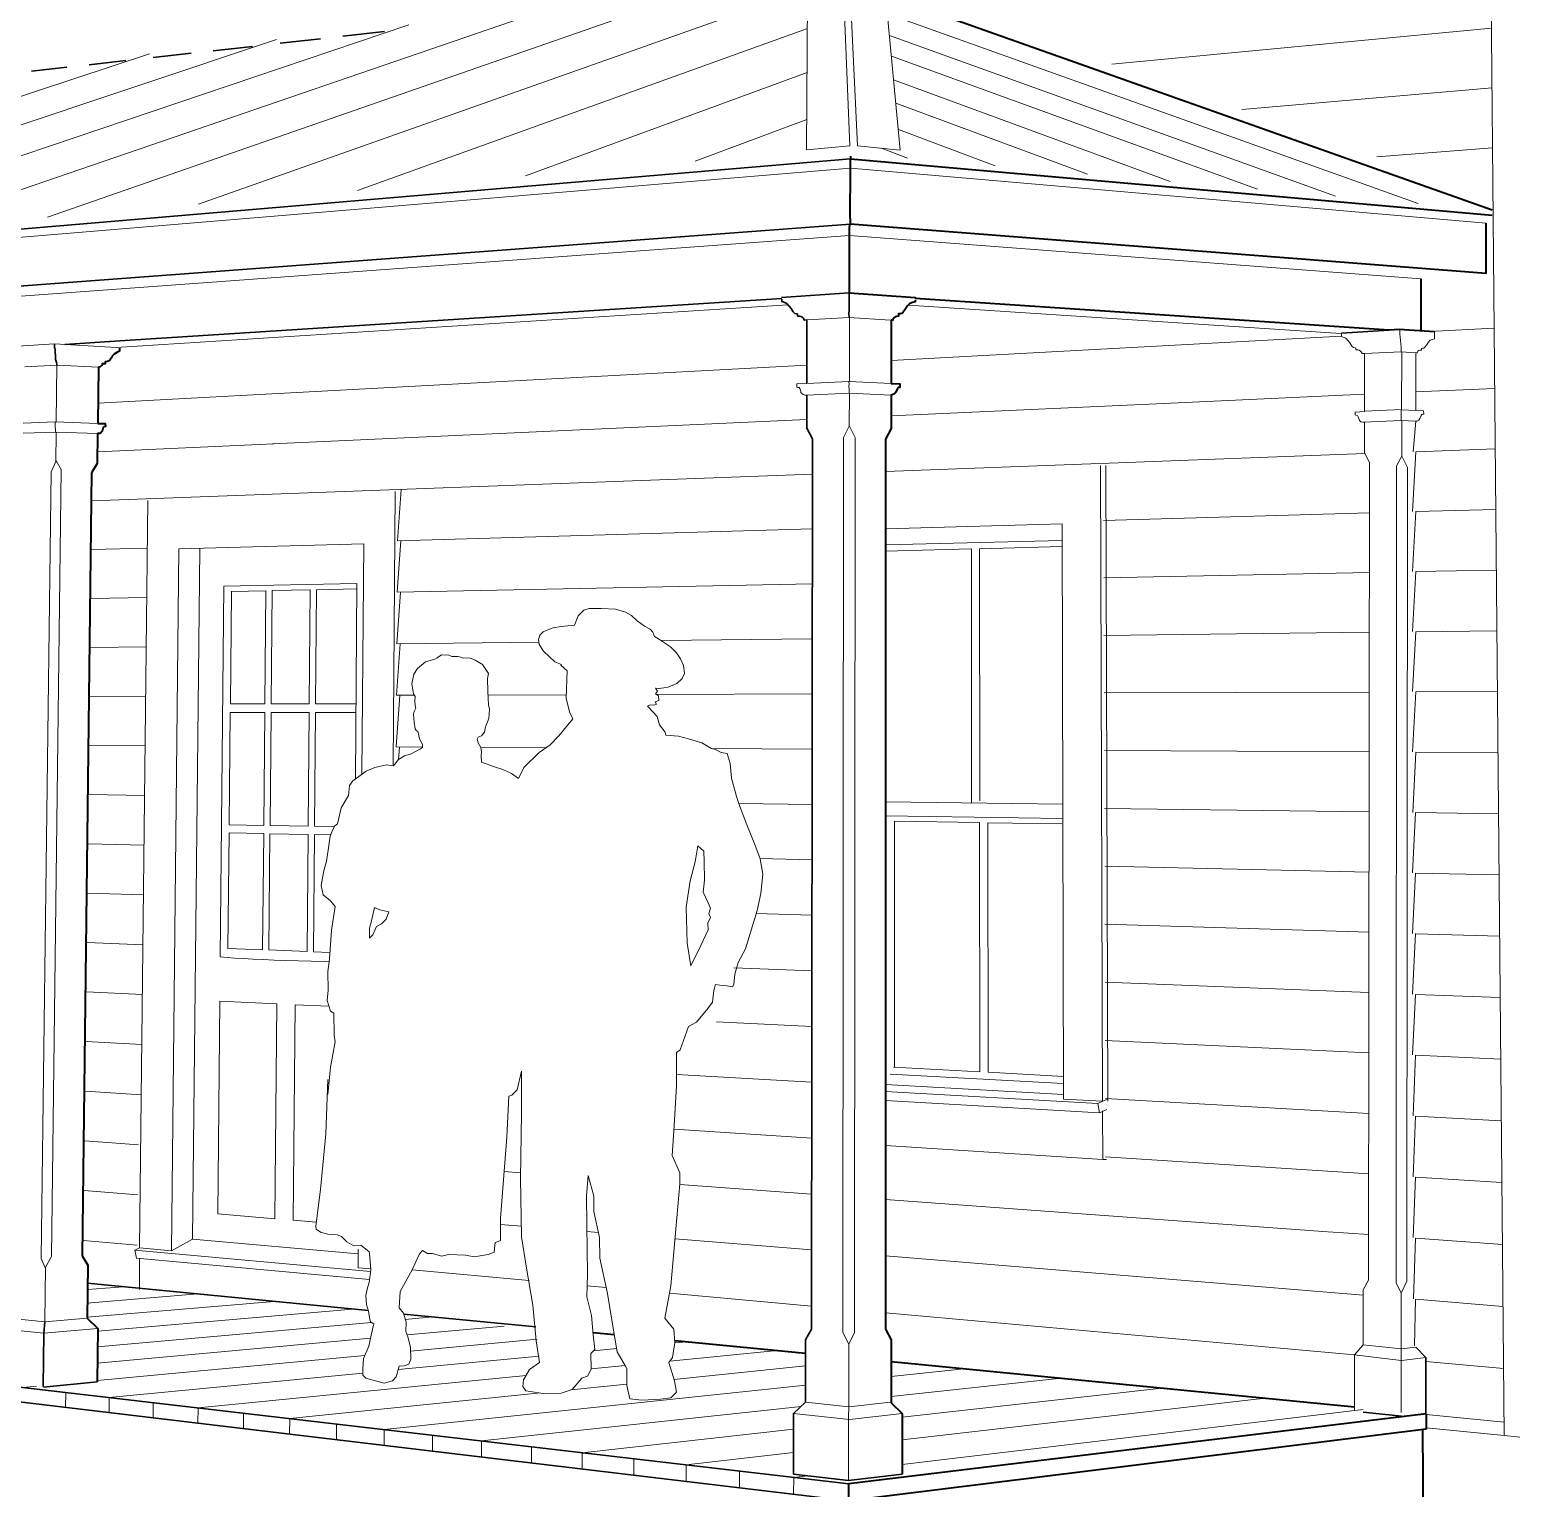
# Model space of a CAD drawing. Header units: inches. Extents: x -54 to 15382, y 469 to 41738.
# Drawn here: x 1415.7 to 1900.8, y 11092.2 to 11569.8 of the extents above; entities that cross this region are included whole.
import ezdxf

# ---------------------------------------------------------------- set-up
doc = ezdxf.new("R2010")
doc.units = ezdxf.units.IN
doc.header["$MEASUREMENT"] = 0
for name, color, linetype, lineweight in [('1', 7, 'Continuous', 9), ('2', 7, 'Continuous', 18), ('3', 7, 'Continuous', 30), ('4', 7, 'Continuous', 40)]:
    doc.layers.add(name, color=color, linetype=linetype, lineweight=lineweight)

# ---------------------------------------------------------------- blocks, each defined once
blk = doc.blocks.new('Frank and Olga')
at = {"layer": '2'}
for points in [[(2281.6, 11490.28), (2282.47, 11498.39), (2283.78, 11505.9), (2283.55, 11507.91), (2283.47, 11514.34), (2282.39, 11514.96), (2281.46, 11518.13), (2281.77, 11521.15), (2281.67, 11526.72), (2282.12, 11530.35), (2282.72, 11538.97), (2283.78, 11545.93), (2282.42, 11547.59), (2280.3, 11549.41), (2279.7, 11552.13), (2280.46, 11556.52), (2281.21, 11559.39), (2281.82, 11563.32), (2282.36, 11566.74), (2283.13, 11568.75), (2283.75, 11569.84), (2284.53, 11570.46), (2285.61, 11575.18), (2287.78, 11578.82), (2288.09, 11581.76), (2289.05, 11583.14), (2292.97, 11586.01), (2295.59, 11587.1), (2299.06, 11587.89), (2301.04, 11587.65), (2302.58, 11589.53), (2304.36, 11590.52), (2306.15, 11591.02), (2309.07, 11592.6), (2309.66, 11593.02), (2309.66, 11593.88), (2308.8, 11595.56), (2308.26, 11597.84), (2307.87, 11597.98), (2307.46, 11598.55), (2307.21, 11600.55), (2307.02, 11602.86), (2307.24, 11603.65), (2307.72, 11604.64), (2307.48, 11605.37), (2307.45, 11606.86), (2307.48, 11608.16), (2306.97, 11608.89), (2306.56, 11611.91), (2307.13, 11614.76), (2308.18, 11616.39), (2310.53, 11618.37), (2311.52, 11618.68), (2313.32, 11619.18), (2314, 11619.58), (2315.29, 11620.47), (2317.47, 11620.42), (2318.31, 11619.97), (2320.09, 11619.97), (2320.99, 11619.77), (2321.73, 11619.48), (2323.61, 11619.63), (2325.3, 11618.93), (2327.43, 11617.64), (2329.21, 11614.97), (2328.96, 11613.43), (2329.01, 11609.57), (2329.26, 11605.65), (2329.51, 11604.41), (2329.31, 11601.59), (2328.37, 11599.16), (2328.05, 11597.62), (2327.12, 11596.51), (2326.19, 11596.07), (2325.88, 11595.52), (2326.19, 11594.46), (2326.99, 11593.04), (2327.18, 11591.74), (2327.06, 11590.56), (2327.18, 11588.7), (2331.02, 11587.28), (2333.42, 11586.5), (2336, 11585.36), (2338.08, 11583.83), (2339.68, 11587.11), (2344.18, 11591.51), (2347.44, 11593.82), (2350.08, 11596.53), (2354.18, 11601.56), (2353.17, 11603.57), (2352.17, 11607.6), (2352.55, 11615.73), (2350.62, 11617.43), (2350.8, 11617.57), (2348.88, 11618.44), (2345.47, 11621.54), (2344.24, 11623.58), (2343.99, 11625.01), (2344.37, 11626.34), (2345.41, 11627.28), (2348.29, 11628.42), (2350.71, 11628.91), (2354.63, 11629.26), (2355.75, 11631.99), (2357.48, 11633.73), (2359.02, 11634.22), (2362.53, 11634.23), (2366.79, 11634), (2369.81, 11633.07), (2371.59, 11632.07), (2373.22, 11630.49), (2375.4, 11629), (2377.03, 11628.06), (2377.88, 11627.22), (2378.17, 11626.43), (2378.32, 11625.93), (2379.51, 11625.23), (2383.08, 11622.8), (2384.91, 11621.07), (2386.1, 11619.29), (2386.99, 11617.3), (2387.19, 11614.97), (2386.5, 11613.44), (2385.01, 11612), (2382.38, 11610.91), (2380.4, 11610.56), (2379.58, 11610.55), (2378.66, 11610.61), (2379.27, 11609.75), (2378.63, 11608.96), (2379.58, 11608.33), (2379.65, 11606.96), (2378.51, 11606.52), (2378.92, 11605.85), (2378.12, 11605.6), (2377.06, 11605.65), (2376.33, 11605.27), (2377.98, 11603.52), (2379.16, 11602.18), (2379.85, 11599.75), (2381.53, 11597.54), (2381.71, 11596.67), (2385.49, 11596.36), (2388.4, 11595.62), (2392.37, 11594.38), (2395.22, 11592.71), (2396.45, 11592.46), (2398.13, 11591.59), (2399.86, 11591.3), (2400.79, 11588.33), (2401.16, 11583.93), (2402.59, 11578.48), (2403.55, 11575.87), (2405.68, 11570.16), (2408.1, 11564.35), (2409.6, 11560.07), (2410.45, 11555.5), (2409.83, 11549.77), (2408.75, 11544.81), (2405.33, 11533.45), (2403.15, 11529.41), (2402.12, 11525.88), (2401.85, 11522.83), (2401.45, 11522.19), (2399.9, 11522.51), (2397.7, 11522.65), (2396.4, 11522.85), (2395.96, 11521.06), (2395.56, 11517.67), (2394.14, 11515.81), (2390.79, 11511.72), (2388.44, 11510.48), (2385.91, 11503.53), (2384.86, 11502.73), (2384.86, 11492.88), (2384.1, 11479.41), (2383.56, 11472.28), (2385.81, 11467.1), (2385.88, 11463.84), (2383.2, 11433.63), (2381.39, 11424.11), (2384.11, 11420.78), (2384.41, 11416.85), (2383.66, 11412.46), (2382.6, 11410.95), (2384.26, 11405.51), (2384.87, 11402.18), (2383.2, 11400.52), (2380.18, 11400.06), (2374.58, 11399.76), (2371.1, 11400.21), (2370.2, 11404.14), (2370.2, 11409.14), (2369.74, 11409.89), (2367.32, 11414.13), (2365.81, 11422.9), (2364.45, 11431.36), (2362.18, 11441.8), (2362.08, 11447.95), (2360.43, 11455.69), (2360.43, 11460.15), (2358.69, 11466.34), (2358.21, 11460.34), (2358.3, 11451.73), (2358.5, 11437.11), (2358.3, 11430.43), (2359.66, 11424.82), (2360.24, 11419.11), (2360.68, 11414.81), (2359.52, 11413.65), (2359.6, 11409), (2358.51, 11406.91), (2356.89, 11406.29), (2353.95, 11402.96), (2350.69, 11401.88), (2345.43, 11401.8), (2340.24, 11402.58), (2339.39, 11403.89), (2339.55, 11405.83), (2341.33, 11408.85), (2344.27, 11410.94), (2343.34, 11417.36), (2342.33, 11427.96), (2340.59, 11438.31), (2338.95, 11448.18), (2338.69, 11465.43), (2339, 11484.66), (2339, 11497.25), (2337.7, 11491.67), (2336.11, 11490.08), (2335.22, 11489.84), (2334.63, 11477.63), (2332.81, 11453.68), (2332.74, 11447.04), (2332.05, 11446.73), (2331.19, 11446.48), (2330.88, 11443.57), (2329.14, 11442.89), (2324.93, 11442.27), (2322.39, 11442.7), (2317.37, 11442.95), (2315.32, 11442.4), (2312.61, 11443.2), (2311.18, 11443.26), (2309.69, 11444.07), (2308.76, 11443.08), (2306.58, 11438.36), (2303.1, 11432.01), (2302.79, 11427.14), (2304.03, 11425.59), (2304.8, 11422.88), (2304.72, 11420.17), (2305.34, 11418.54), (2306.12, 11415.45), (2306.19, 11411.96), (2305.65, 11410.43), (2304.25, 11410.01), (2302.77, 11409.88), (2301.91, 11406.66), (2300.76, 11405.52), (2298.37, 11404.88), (2295.06, 11405.77), (2292.94, 11406.33), (2292.03, 11407.25), (2292.03, 11409.11), (2292.24, 11412.11), (2293.79, 11415.79), (2294.46, 11419.08), (2295.24, 11422.37), (2294.27, 11422.95), (2293.98, 11424.3), (2293.69, 11426.14), (2293.11, 11428.08), (2292.92, 11430.79), (2293.4, 11433.01), (2293.88, 11434.66), (2294.37, 11438.43), (2293.98, 11443.27), (2293.88, 11443.76), (2292.34, 11445.01), (2291.37, 11445.69), (2289.34, 11445.5), (2287.3, 11446.66), (2285.66, 11448.3), (2284.4, 11448.79), (2281.69, 11448.98), (2279.46, 11449.56), (2278.21, 11450.43), (2278.1, 11451.28), (2279.43, 11462.18), (2281.01, 11478.63), (2281.61, 11494.72)], [(2391.18, 11563.94), (2392.97, 11562.33), (2393.03, 11559.29), (2393.16, 11553.72), (2392.79, 11550.25), (2394.15, 11547.27), (2394.95, 11545.48), (2394.46, 11543.87), (2394.89, 11542.75), (2394.15, 11541.02), (2394.21, 11539.1), (2392.04, 11534.45), (2389.07, 11528.44), (2388.02, 11535.13), (2387.77, 11545.73), (2388.95, 11553.53), (2390.37, 11559.23), (2391.18, 11563.94)], [(2293.96, 11536.54), (2293.96, 11539.56), (2294.62, 11541.72), (2295.45, 11545.62), (2297.02, 11544.98), (2299.72, 11544.43), (2298.88, 11542.19), (2297.56, 11540.8), (2296.09, 11540.02), (2295, 11537.54), (2293.96, 11536.54)]]:
    blk.add_lwpolyline(points, dxfattribs=at)

msp = doc.modelspace()

# ---------------------------------------------------------------- linework, layer by layer
at = {"layer": '1'}
for p, q in [((1891.7015793, 11860.2259874), (1898.4115186, 11109.4341048)), ((1670.0177173, 11530.3877948), (1670.4018988, 11586.3455575)), ((1421.4890212, 11508.3730173), (1632.640973, 11581.8621465)), ((1670.3805139, 11583.2307467), (1470.9294913, 11512.6403433)), ((1700.717433, 11530.35309), (1695.6809768, 11583.556805)), ((1374.5052471, 11504.3177347), (1585.2053659, 11576.5208616)), ((1329.7994985, 11500.4590739), (1539.8632366, 11571.4153039)), ((1696.4979671, 11574.9263474), (1870.2708819, 11512.8658128)), ((1287.2100203, 11496.7830736), (1496.4789899, 11566.5302052)), ((1670.291148, 11570.2142043), (1523.0245146, 11517.1367902)), ((1843.2261852, 11515.2685565), (1697.162048, 11567.9111825)), ((1894.2927598, 11570.2923146), (1770.0051054, 11558.4548054)), ((1246.5900178, 11493.2770634), (1454.9284933, 11561.8515881)), ((1697.8055119, 11561.11381), (1817.6515333, 11517.5406964)), ((1670.1920161, 11555.7752043), (1577.9937808, 11521.8813199)), ((1789.0667336, 11520.0802682), (1698.5432066, 11553.321009)), ((1894.4677045, 11550.7173149), (1812.5231075, 11543.5917792)), ((1699.2600286, 11545.7487025), (1762.0146745, 11522.4836661)), ((1633.5958465, 11526.680468), (1670.0862875, 11540.3753573)), ((1731.7543677, 11525.1720957), (1700.0842929, 11537.0414045)), ((1684.1799615, 11531.7264999), (1670.0177173, 11530.3877948)), ((1686.7442819, 11531.7235798), (1700.717433, 11530.35309)), ((1694.5355474, 11530.9594107), (1703.09308, 11527.7184629)), ((1894.6429625, 11531.1072582), (1856.7606803, 11528.1276423)), ((1016.7430543, 11468.8570606), (1684.3814332, 11524.4246554)), ((1046.7599197, 11455.8255844), (1684.1069081, 11502.344588)), ((1443.9414943, 11465.7633123), (1664.0252598, 11479.6356441)), ((1844.976011, 11470.3445407), (1703.3866288, 11479.6104297)), ((1845.1914276, 11469.3834277), (1697.7897128, 11461.472404)), ((1895.1706249, 11472.0658023), (1874.0905099, 11470.9344363)), ((1852.710612, 11463.7755623), (1864.6999787, 11464.3303768)), ((1438.0424311, 11447.4533056), (1670.1420283, 11459.900366)), ((1784.5910341, 11447.2957572), (1852.693189, 11450.3817458)), ((1869.5501124, 11451.1456023), (1895.3471446, 11452.3145719)), ((1784.5910341, 11447.2957572), (1697.7889238, 11443.3623966)), ((1670.1188842, 11442.1085534), (1495.1265625, 11434.1789317)), ((1684.0352812, 11439.9117569), (1682.1237237, 11436.2347538)), ((1869.5496972, 11441.6165607), (1868.6541095, 11431.5681834)), ((1682.1237237, 11436.2347538), (1681.9024193, 11143.1758064)), ((1437.8535582, 11431.5129137), (1495.6506887, 11434.1297956)), ((1852.8394996, 11430.9508476), (1766.2734202, 11427.7526966)), ((1864.8843542, 11430.0946921), (1863.2393022, 11426.9303296)), ((1895.5239818, 11432.5278097), (1869.5492594, 11431.5681834)), ((1424.3928019, 11428.6168257), (1422.6721731, 11424.9560289)), ((1766.0931643, 11427.7460371), (1695.9222007, 11425.1535974)), ((1768.6343767, 11218.9075614), (1767.9959535, 11427.0466597)), ((1863.2393022, 11426.9303296), (1863.0372967, 11159.42749)), ((1422.6721731, 11424.9560289), (1419.4438183, 11167.3972822)), ((1671.9837427, 11424.2691999), (1436.1863246, 11415.5577538)), ((1454.3964954, 11415.6221472), (1451.6822511, 11170.8616006)), ((1535.3209691, 11418.5862823), (1534.6548553, 11328.7867888)), ((1536.1479926, 11402.436109), (1537.3374085, 11419.2417535)), ((1767.2997187, 11409.0381064), (1854.3709036, 11411.5249739)), ((1869.5484051, 11411.9584633), (1895.7011375, 11412.7054198)), ((1536.1479926, 11402.436109), (1671.9619266, 11406.3151335)), ((1536.0237635, 11385.5911349), (1537.2129734, 11402.4665262)), ((1695.9191089, 11401.0526625), (1753.7531572, 11402.5456604)), ((1435.9952308, 11399.5207185), (1454.223708, 11400.0408226)), ((1695.7829732, 11399.0551212), (1723.9927719, 11399.773168)), ((1724.0880534, 11316.5485617), (1723.9927719, 11399.773168)), ((1726.6443907, 11399.8406617), (1753.6191264, 11400.5272714)), ((1726.7449861, 11317.3124687), (1726.6443907, 11399.8406617)), ((1767.3581348, 11390.2557984), (1854.3471907, 11392.0098597)), ((1869.5475493, 11392.3163622), (1895.8786124, 11392.847306)), ((1479.2689509, 11387.5170649), (1478.4928034, 11309.4959121)), ((1522.8116807, 11388.4636673), (1479.2689509, 11387.5170649)), ((1507.5383038, 11386.362006), (1495.0946338, 11386.0992289)), ((1507.2148031, 11349.0327595), (1507.5383038, 11386.362006)), ((1509.6161131, 11386.4058838), (1509.2940432, 11349.0348425)), ((1522.6564683, 11386.6812613), (1509.6161131, 11386.4058838)), ((1522.3006881, 11324.3867312), (1522.8116807, 11388.4636673)), ((1536.0237635, 11385.5911349), (1671.9400749, 11388.3317733)), ((1435.8046094, 11383.5233369), (1454.0446129, 11383.8906817)), ((1481.747905, 11385.8173816), (1481.3856368, 11348.9820226)), ((1493.0322931, 11386.0556777), (1481.6078865, 11385.8144247)), ((1493.0322931, 11386.0556777), (1492.686845, 11349.0042219)), ((1495.0946338, 11386.0992289), (1494.7505523, 11349.0062743)), ((1535.8993444, 11368.7204015), (1537.0879544, 11385.6125934)), ((1767.4166505, 11371.4414528), (1854.323439, 11372.4628789)), ((1869.5466921, 11372.6417997), (1896.0564075, 11372.9533716)), ((1435.6137113, 11367.502727), (1453.8652552, 11367.716866)), ((1536.9627444, 11368.7328997), (1535.7747349, 11351.8238495)), ((1535.8993444, 11368.7204015), (1582.384306, 11369.2667449)), ((1622.4133051, 11369.7372107), (1671.9181875, 11370.3190476)), ((1620.9143109, 11352.1072082), (1671.8962644, 11352.2768846)), ((1767.4752661, 11352.5949874), (1854.2996485, 11352.8839534)), ((1869.5458335, 11352.9346952), (1896.2345235, 11353.0235196)), ((1435.4225358, 11351.4588381), (1453.6856344, 11351.5193233)), ((1481.3856368, 11348.9820226), (1492.686845, 11349.0042219)), ((1494.7505709, 11349.0082757), (1507.2148031, 11349.0327595)), ((1509.2940605, 11349.0368439), (1522.4974715, 11349.0627797)), ((1536.8373428, 11351.827386), (1535.6499346, 11334.9014196)), ((1535.7747349, 11351.8238495), (1541.6011358, 11351.8432407)), ((1565.7479647, 11351.9236054), (1591.3414546, 11352.0087848)), ((1481.3584868, 11346.2214129), (1480.9968483, 11309.4500831)), ((1492.6609574, 11346.2276219), (1481.3584868, 11346.2214129)), ((1492.6609574, 11346.2276219), (1492.3161317, 11309.2429176)), ((1494.7247875, 11346.2287556), (1494.3813491, 11309.20512)), ((1507.1905625, 11346.2356036), (1494.7247875, 11346.2287556)), ((1506.8676706, 11308.9765954), (1507.1905625, 11346.2356036)), ((1509.2699288, 11346.2367459), (1508.9484863, 11308.9385123)), ((1522.4749927, 11346.244), (1509.2699288, 11346.2367459)), ((1435.2310823, 11335.3916194), (1453.5057499, 11335.2980015)), ((1535.6499346, 11334.9014196), (1544.276338, 11334.8573323)), ((1536.7117493, 11334.895993), (1536.426768, 11330.8337131)), ((1563.4345404, 11334.7594197), (1584.7154714, 11334.6506583)), ((1638.8993083, 11334.3737387), (1671.8743054, 11334.2052119)), ((1767.5339819, 11333.7163199), (1854.2758191, 11333.2730047)), ((1869.5449735, 11333.194968), (1896.4129615, 11333.0576526)), ((1435.0393502, 11319.30102), (1453.3256011, 11319.052848)), ((1647.863617, 11316.4293312), (1671.8523105, 11316.1039573)), ((1695.9083153, 11316.9159687), (1753.9686773, 11316.1589785)), ((1767.592798, 11314.8053678), (1854.2519508, 11313.6299543)), ((1478.0618329, 11266.1732065), (1478.4928034, 11309.4959121)), ((1492.3161317, 11309.2429176), (1480.9968483, 11309.4500831)), ((1506.8676706, 11308.9765954), (1494.3813491, 11309.20512)), ((1515.4762972, 11308.8190403), (1508.9484863, 11308.9385123)), ((1698.8113853, 11230.0388951), (1698.812324, 11310.5673017)), ((1698.812324, 11310.5673017), (1726.7056337, 11310.1363018)), ((1726.8086801, 11228.5327061), (1726.7056337, 11310.1363018)), ((1729.5001406, 11228.3879119), (1729.3908145, 11310.0948111)), ((1729.3908145, 11310.0948111), (1753.6624818, 11309.7197718)), ((1869.544112, 11313.422537), (1896.5917222, 11313.055673)), ((1480.9702548, 11306.7460685), (1480.5986967, 11268.9661128)), ((1492.2907744, 11306.5231841), (1480.9702548, 11306.7460685)), ((1492.2907744, 11306.5231841), (1491.9364828, 11268.5232048)), ((1494.3560937, 11306.482521), (1494.0032268, 11268.4424679)), ((1506.8439258, 11306.236654), (1494.3560937, 11306.482521)), ((1506.5121611, 11267.9538093), (1506.8439258, 11306.236654)), ((1508.9248482, 11306.1956837), (1508.5945722, 11267.8724604)), ((1514.2515023, 11306.0908098), (1508.9248482, 11306.1956837)), ((1434.8473389, 11303.1869888), (1453.1451874, 11302.7838105)), ((1654.7741453, 11298.348804), (1671.8302795, 11297.9730478)), ((1767.6517149, 11295.8620481), (1854.2280433, 11293.9547233)), ((1869.5432492, 11293.6173208), (1896.7708065, 11293.0174825)), ((1434.655034, 11287.0483179), (1452.9644954, 11286.4896682)), ((1653.5460973, 11280.3696159), (1671.8082124, 11279.8124107)), ((1767.7107326, 11276.8862777), (1854.2040966, 11274.2472325)), ((1434.4623659, 11270.8791655), (1452.7834595, 11270.1645219)), ((1869.5423849, 11273.7792378), (1896.9502153, 11272.9429829)), ((1478.0618329, 11266.1732065), (1480.3348157, 11265.9896903)), ((1480.3348157, 11265.9896903), (1482.882446, 11265.81094)), ((1480.5986967, 11268.9661128), (1491.9364828, 11268.5232048)), ((1482.882446, 11265.81094), (1485.6992922, 11265.6374995)), ((1485.6992922, 11265.6374995), (1488.7790065, 11265.4699036)), ((1488.7790065, 11265.4699036), (1492.1143273, 11265.308675)), ((1492.1143273, 11265.308675), (1495.6970862, 11265.1543222)), ((1494.0032268, 11268.4424679), (1506.5121611, 11267.9538093)), ((1495.6970862, 11265.1543222), (1499.5182202, 11265.0073375)), ((1499.5182202, 11265.0073375), (1503.5677891, 11264.8681946)), ((1508.5945722, 11267.8724604), (1513.9763194, 11267.6622237)), ((1503.5677891, 11264.8681946), (1507.8349975, 11264.7373461)), ((1507.8349975, 11264.7373461), (1512.3082229, 11264.6152216)), ((1512.3082229, 11264.6152216), (1513.7143871, 11264.5811747)), ((1646.1750859, 11262.6209718), (1671.7861091, 11261.6219728)), ((1767.7698516, 11257.8779731), (1854.1801106, 11254.5074026)), ((1434.2694164, 11254.6864035), (1452.6021568, 11253.8153088)), ((1477.9179291, 11251.7074716), (1477.22457, 11182.0085123)), ((1477.9179291, 11251.7074716), (1496.5529981, 11250.8133524)), ((1496.5529981, 11250.8133524), (1495.9120553, 11180.4425171)), ((1502.591771, 11250.5236093), (1501.9680548, 11179.9350295)), ((1502.591771, 11250.5236093), (1513.6466023, 11249.9931934)), ((1869.5415191, 11253.9082062), (1897.1299495, 11252.8320753)), ((1640.4954073, 11244.8874112), (1671.7639695, 11243.4016606)), ((1434.076185, 11238.4699802), (1452.4205866, 11237.4419755)), ((1767.829072, 11238.8370505), (1854.1560852, 11234.7351538)), ((1869.5406519, 11234.0041438), (1897.3100099, 11232.6846607)), ((1627.436443, 11227.6342348), (1671.7417935, 11225.1514004)), ((1697.4166577, 11227.7458733), (1754.1969276, 11224.6696355)), ((1698.4887127, 11230.0562541), (1726.8086801, 11228.5327061)), ((1729.5001406, 11228.3879119), (1754.1948176, 11227.059396)), ((1433.8826711, 11222.2298438), (1452.2387483, 11221.0444687)), ((1695.8961544, 11222.1207893), (1765.3613597, 11218.1742218)), ((1695.8964395, 11224.3434232), (1754.2058569, 11221.0905048)), ((1754.2095105, 11219.6260251), (1766.9379277, 11218.9075614)), ((1765.921706, 11215.1321839), (1765.3613597, 11218.1742218)), ((1767.8883941, 11219.763426), (1854.1320203, 11214.9304062)), ((1869.5397833, 11214.0669682), (1897.4903975, 11212.5006394)), ((1626.6450728, 11209.7818819), (1671.719581, 11206.8711185)), ((1433.6888739, 11205.9659422), (1451.2854444, 11204.6791314)), ((1767.9478182, 11200.6570152), (1854.1079159, 11195.0930796)), ((1576.4084276, 11195.5065103), (1571.0363784, 11195.8994195)), ((1869.5389132, 11194.0965966), (1897.6711132, 11192.2799117)), ((1451.102572, 11188.2397634), (1433.494793, 11189.6782231)), ((1671.6973032, 11188.5371267), (1628.5599458, 11191.6921728)), ((1840.5647869, 11176.1862383), (1695.8916191, 11186.7675658)), ((1477.22457, 11182.0085123), (1495.9120553, 11180.4425171)), ((1501.9680548, 11179.9350295), (1509.5379495, 11179.3006788)), ((1576.6120573, 11177.9863214), (1569.8553989, 11178.5383037)), ((1433.3004277, 11173.3666341), (1450.9194282, 11171.7760802)), ((1462.07819, 11169.9185325), (1469.0220555, 11173.7545323)), ((1601.9002988, 11175.9204097), (1598.1032122, 11176.230611)), ((1671.6750462, 11170.2201925), (1626.9774953, 11173.8717392)), ((1854.0837717, 11175.2230936), (1840.8292686, 11176.1923755)), ((1897.8521578, 11172.0223772), (1869.5380417, 11174.092946)), ((1450.1004074, 11170.1955906), (1451.6822511, 11170.8616006)), ((1450.1004074, 11170.1955906), (1527.2878554, 11163.1609782)), ((1450.1004074, 11170.1955906), (1450.6208719, 11167.5795758)), ((1451.6822511, 11170.8616006), (1462.07819, 11169.9185325)), ((1852.3095515, 11155.4633361), (1695.8892425, 11168.2420244)), ((1419.4438183, 11167.3972822), (1420.7349158, 11164.3894456)), ((1523.1790573, 11164.375764), (1527.345173, 11163.9978346)), ((1579.1979742, 11160.1957445), (1540.8577292, 11163.6569072)), ((1604.4408343, 11157.9169472), (1598.1772202, 11158.4823945)), ((1863.0372967, 11159.42749), (1864.7011993, 11156.0876116)), ((1470.7656712, 11155.7952202), (1434.3638067, 11152.7816567)), ((1495.7577643, 11153.356301), (1434.496226, 11148.1626332)), ((1446.4012152, 11158.1728898), (1434.6035278, 11157.2186357)), ((1671.6527237, 11151.8493991), (1625.1504195, 11156.047391)), ((1898.0335323, 11151.7279356), (1869.5371687, 11154.0559335)), ((1521.4020632, 11150.8537346), (1437.9353508, 11143.6030202)), ((1695.8868589, 11149.6616644), (1849.4276954, 11135.8378263)), ((1527.5046518, 11146.484097), (1437.8699361, 11138.5006728)), ((1547.7244359, 11148.2849965), (1538.6389561, 11147.4757873)), ((1571.0335315, 11145.3076327), (1539.2561851, 11142.4039186)), ((1527.2565234, 11141.3074272), (1437.8011232, 11133.1332737)), ((1581.7877574, 11140.9938906), (1540.3846414, 11137.1098397)), ((1631.0400429, 11140.1544236), (1626.9237863, 11139.757709)), ((1681.9024193, 11143.1758064), (1683.8242656, 11139.3181689)), ((1852.2875235, 11139.1633855), (1864.6885722, 11137.8310414)), ((1525.4579828, 11135.709561), (1437.7286405, 11127.4796192)), ((1582.4940728, 11135.4756835), (1536.3467649, 11131.0281205)), ((1607.8676783, 11137.9211286), (1600.2595805, 11137.187879)), ((1660.3625754, 11137.2929071), (1625.2541553, 11133.8140534)), ((1849.4276954, 11135.8378263), (1864.6864504, 11134.0227388)), ((1864.7158935, 11137.8937255), (1869.5364879, 11138.4293471)), ((1864.9293914, 11134.0507641), (1872.8288121, 11134.95813)), ((1524.7756271, 11129.912923), (1441.7221503, 11121.908435)), ((1578.1829162, 11129.1498175), (1470.8128399, 11118.5106379)), ((1610.6258358, 11132.3645497), (1599.5037339, 11131.2624732)), ((1669.7157859, 11132.22971), (1626.6279916, 11127.8365994)), ((1721.5340412, 11131.3233285), (1697.7752202, 11128.8287349)), ((1872.8288121, 11133.6882433), (1898.2152375, 11131.3964857)), ((1669.8171028, 11125.8932297), (1531.7342398, 11111.395009)), ((1611.2254297, 11126.2661975), (1592.8349173, 11124.3911525)), ((1753.456589, 11128.2080826), (1697.7749306, 11122.1820672)), ((1786.3230508, 11125.0007224), (1701.3719316, 11115.5156525)), ((1427.4419513, 11118.6703312), (1427.5014699, 11123.5694127)), ((1441.6653292, 11116.9722545), (1441.7221503, 11121.908435)), ((1456.1036039, 11115.2485219), (1456.1576389, 11120.2223677)), ((1582.9307575, 11123.3813521), (1500.8027535, 11115.0078114)), ((1820.1759208, 11121.6971009), (1701.3719316, 11107.9979883)), ((1470.7616828, 11113.4985478), (1470.8128399, 11118.5106379)), ((1485.6446236, 11111.7217283), (1485.6928078, 11116.7726554)), ((1500.7576405, 11109.9174408), (1500.8027535, 11115.0078114)), ((1668.2569716, 11118.9875561), (1563.6523486, 11107.6669689)), ((1665.7997619, 11116.6748881), (1684.1106821, 11114.692177)), ((1684.1106821, 11114.692177), (1701.3719316, 11116.6748881)), ((1852.260765, 11117.9590848), (1701.3719316, 11099.9714441)), ((1872.939847, 11116.391738), (1898.4115186, 11113.8562328)), ((1516.1061103, 11108.0850434), (1516.1480502, 11113.2154783)), ((1531.6955786, 11106.2238742), (1531.7342398, 11111.395009)), ((1665.7997619, 11111.5439036), (1596.6050507, 11103.8180882)), ((1872.939847, 11111.96961), (1898.4115186, 11109.4341048)), ((1547.5317663, 11104.33325), (1547.5670394, 11109.5457355)), ((1563.6205772, 11102.412466), (1563.6523486, 11107.6669689)), ((1579.9681046, 11100.4607949), (1579.9962569, 11105.7579979)), ((1914.2377383, 11107.8587296), (1898.4115186, 11109.4341048)), ((1596.5806396, 11098.4774854), (1596.6050507, 11103.8180882)), ((1613.4646788, 11096.4617621), (1613.4852223, 11101.8464815)), ((1665.7997619, 11103.8962139), (1630.6434776, 11099.8423947)), ((1630.6269331, 11094.4128237), (1630.6434776, 11099.8423947)), ((1648.0743362, 11092.3298424), (1648.0867454, 11097.8050183)), ((1665.8140541, 11090.2119627), (1665.8221867, 11095.733516))]:
    msp.add_line(p, q, dxfattribs=at)
at = {"layer": '1', "ltscale": 0.25}
for p, q in [((1413.5867166, 11440.9018928), (1423.9785286, 11441.3164597)), ((1869.5492594, 11431.5681834), (1868.3970183, 11411.9754172)), ((1869.5484051, 11411.9584633), (1868.396164, 11392.3656972)), ((1869.5475493, 11392.3163622), (1868.3953082, 11372.7235961)), ((1869.5466921, 11372.6417997), (1868.394451, 11353.0490335)), ((1869.5458335, 11352.9346952), (1868.3935924, 11333.3419291)), ((1869.5449735, 11333.194968), (1868.5552148, 11313.4397195)), ((1869.4440111, 11313.4230486), (1868.4542524, 11293.6678)), ((1869.4431483, 11293.6178324), (1868.4533895, 11273.8625839)), ((1869.442284, 11273.7797494), (1868.4525252, 11254.0245009)), ((1869.4414182, 11253.9087178), (1868.4516595, 11234.1534693)), ((1869.440551, 11234.0046554), (1868.673481, 11214.1208375)), ((1869.4396824, 11214.0674798), (1868.6694195, 11194.1855053)), ((1869.4388123, 11194.0971082), (1868.6535335, 11174.2870695)), ((1869.4379408, 11174.0934576), (1868.7706268, 11154.2518103)), ((1451.6822511, 11167.4814254), (1451.6822511, 11157.2531048)), ((1869.4370678, 11154.0564451), (1869.137932, 11138.8194965))]:
    msp.add_line(p, q, dxfattribs=at)
at = {"layer": '1', "flags": 128}
msp.add_lwpolyline([(1869.5498467, 11445.0480634), (1869.5506595, 11463.704357)], dxfattribs=at)
at = {"layer": '1'}
for points in [[(1683.9169478, 11454.6114387), (1670.13428, 11453.9438931)], [(1683.9169478, 11454.6114387), (1683.9555322, 11453.5649676), (1683.9242246, 11453.2205835), (1683.9398784, 11451.858701), (1683.9389, 11450.8059814)], [(1683.9169478, 11454.6114387), (1697.789383, 11453.9013893)], [(1670.13428, 11453.9438931), (1666.8175929, 11453.7832536), (1666.8332467, 11452.7501014), (1667.1932846, 11452.6248708), (1667.6628993, 11452.5622555), (1667.9446681, 11452.076987), (1668.1168602, 11451.4195265), (1668.2107831, 11450.9499118), (1668.4455904, 11450.6368353), (1668.8995513, 11450.2924513), (1669.5883194, 11450.1202592), (1670.0579341, 11450.1046054), (1670.1292904, 11450.1082109)], [(1864.8506555, 11445.4137849), (1852.6858316, 11444.8510293)], [(1864.8506555, 11445.2885877), (1869.5497842, 11445.0480666)], [(1424.0645322, 11441.37602), (1437.9644676, 11440.8733831)], [(1852.3838655, 11441.2169035), (1864.872686, 11441.8479374)], [(1869.3977109, 11441.6185287), (1864.872686, 11441.8479374)], [(1406.4014643, 11144.388651), (1420.3308261, 11142.9900233), (1437.9466311, 11144.4828881)]]:
    msp.add_lwpolyline(points, dxfattribs=at)
at = {"layer": '2'}
for p, q in [((1684.1799615, 11531.7264999), (1681.9309033, 11587.7370419)), ((1686.7442819, 11531.7235798), (1684.0303136, 11587.482801)), ((1684.3814332, 11524.4246554), (1892.5848519, 11506.4247714)), ((1684.1069081, 11502.344588), (1871.1345883, 11488.1687397)), ((1670.2650129, 11474.7470247), (1683.9347088, 11475.5048017)), ((1684.0590676, 11475.4970454), (1684.0451026, 11454.6048792)), ((1845.235416, 11470.3618611), (1845.1868414, 11469.2814177)), ((1845.1868414, 11469.2814177), (1845.7603772, 11469.1380337)), ((1845.7603772, 11469.1380337), (1846.6350192, 11468.7222203)), ((1846.6350192, 11468.7222203), (1847.4092925, 11467.9336086)), ((1864.254917, 11470.2221023), (1864.254917, 11471.7092155)), ((1864.6912346, 11465.8121089), (1864.254917, 11470.2221023)), ((1847.4092925, 11467.9336086), (1847.9398131, 11467.2453657)), ((1847.9398131, 11467.2453657), (1848.2552578, 11466.6574916)), ((1848.2552578, 11466.6574916), (1848.5993792, 11466.1556478)), ((1848.5993792, 11466.1556478), (1849.1155614, 11465.7398343)), ((1849.1155614, 11465.7398343), (1849.7034356, 11465.5534352)), ((1849.7034356, 11465.5534352), (1849.9041731, 11465.5247584)), ((1849.9041731, 11465.5247584), (1849.9041731, 11464.8938691)), ((1849.9041731, 11464.8938691), (1850.4936379, 11464.9084763)), ((1850.4936379, 11464.9084763), (1850.9983494, 11464.7822984)), ((1850.9983494, 11464.7822984), (1851.3654123, 11464.5299427)), ((1851.3654123, 11464.5299427), (1851.6521802, 11464.2546455)), ((1851.6521802, 11464.2546455), (1851.8172173, 11463.9688298)), ((1851.8172173, 11463.9688298), (1851.8516295, 11463.7279448)), ((1864.6999787, 11464.3303768), (1864.6912346, 11465.8121089)), ((1864.8875921, 11464.1479507), (1864.874985, 11445.2873424)), ((1424.58378, 11459.9283314), (1424.3523504, 11441.3656122)), ((1851.8516295, 11463.7279448), (1852.710612, 11463.7755623)), ((1852.710612, 11463.7755623), (1852.6858316, 11444.7258321)), ((1684.0425598, 11450.8007261), (1684.0352812, 11439.9117569)), ((1685.9194902, 11436.2796704), (1684.0475362, 11439.9353302)), ((1852.6812613, 11441.2124715), (1852.668322, 11431.2654197)), ((1864.8922097, 11441.8469476), (1864.8843542, 11430.0946921)), ((1424.3102117, 11437.9857153), (1424.1879723, 11428.1810318)), ((1685.9194902, 11436.2796704), (1685.7487166, 11143.2216119)), ((1854.3910435, 11428.0995865), (1852.668322, 11431.2654197)), ((1866.7708373, 11426.4581644), (1864.8966092, 11430.1182653)), ((1426.025231, 11425.7344649), (1422.8346278, 11168.0670581)), ((1426.025231, 11425.7344649), (1424.3928019, 11428.6168257)), ((1766.9379277, 11218.9075614), (1766.2995044, 11427.0466597)), ((1854.3910435, 11428.0995865), (1854.0657203, 11160.3672697)), ((1866.7708373, 11426.4581644), (1866.6155471, 11159.9705621)), ((1695.9197817, 11406.297169), (1753.7397246, 11407.9298327)), ((1753.7397246, 11407.9298327), (1754.2095105, 11219.6260251)), ((1464.519673, 11399.7631163), (1525.0469036, 11401.4722258)), ((1525.0469036, 11401.4722258), (1524.4520672, 11325.9662247)), ((1464.519673, 11399.7631163), (1462.07819, 11169.9185325)), ((1469.0220555, 11173.7545323), (1471.3534282, 11399.8283756)), ((1695.9077295, 11312.3497433), (1753.9803751, 11311.470139)), ((1695.8957803, 11219.2049006), (1765.921706, 11215.1321839)), ((1765.3613597, 11218.1742218), (1768.4142981, 11219.5942942)), ((1765.921706, 11215.1321839), (1768.3321038, 11216.2575237)), ((1766.996565, 11199.7905736), (1766.9476936, 11215.7236783)), ((1695.8938826, 11204.4116485), (1766.996565, 11199.7905736)), ((1768.1936384, 11199.8779676), (1766.996565, 11199.7905736)), ((1523.2147304, 11168.9039616), (1468.9320093, 11173.704788)), ((1422.8346278, 11168.0670581), (1420.7349158, 11164.3894456)), ((1523.2272538, 11170.4936275), (1523.1790573, 11164.375764)), ((1420.9028319, 11164.6835479), (1420.6781021, 11146.6582255)), ((1450.6208719, 11167.5795758), (1526.9494146, 11160.5211398)), ((1852.3118069, 11157.1971704), (1854.0657203, 11160.3672697)), ((1866.6155471, 11159.9705621), (1864.7011993, 11156.0876116)), ((1852.3118069, 11157.1971704), (1852.288348, 11139.1632969)), ((1864.7011993, 11156.0876116), (1864.6750529, 11116.9716783)), ((1409.9246253, 11147.7326682), (1420.673252, 11146.6578055)), ((1420.673252, 11146.6578055), (1434.467323, 11147.8520974)), ((1683.8343688, 11139.3386615), (1683.8045298, 11094.6984598)), ((1685.7487166, 11143.2216119), (1683.8343688, 11139.3386615)), ((1849.4276954, 11135.8378263), (1852.2875235, 11139.1633855)), ((1849.4276954, 11117.6262143), (1849.4276954, 11135.8378263)), ((1417.9243881, 11125.6217705), (1413.4908384, 11125.2058566)), ((1669.7651841, 11120.4070502), (1683.8774219, 11118.8908594)), ((1683.8774219, 11118.8908594), (1697.5231395, 11120.4070502)), ((1670.3075951, 11096.2682269), (1665.8221867, 11095.733516))]:
    msp.add_line(p, q, dxfattribs=at)
at = {"layer": '2', "ltscale": 0.25}
msp.add_line((1424.3102117, 11437.9857153), (1413.5440286, 11437.6071263), dxfattribs=at)
at = {"layer": '2'}
for points in [[(1697.6098688, 11474.6652254), (1697.4463556, 11474.6620809), (1683.9347088, 11475.5048017)], [(1406.7553842, 11465.810228), (1423.7562569, 11466.8929765)], [(1423.7562569, 11466.8929765), (1443.9414943, 11465.7633123)], [(1869.5506719, 11463.9880427), (1869.5506719, 11463.9880427), (1864.6999787, 11464.3303768)], [(1414.0823924, 11459.431302), (1424.5434094, 11459.9304146)], [(1438.2584853, 11459.2226766), (1424.5434094, 11459.9304146)], [(1670.1292904, 11450.1082109), (1683.9389, 11450.8059814)], [(1697.7892175, 11450.1038013), (1683.9389, 11450.8059814)], [(1852.6858316, 11444.7258321), (1849.6478537, 11444.5786916), (1849.6621921, 11443.6323576), (1849.9919752, 11443.5176505), (1850.422127, 11443.4602969), (1850.6802181, 11443.0158067), (1850.8379404, 11442.4135941), (1850.9239708, 11441.9834423), (1851.1390467, 11441.6966744), (1851.5548601, 11441.3812297), (1852.1857495, 11441.2235074), (1852.6159013, 11441.209169), (1852.6812613, 11441.2124715)], [(1864.6761349, 11445.2805142), (1864.7017069, 11444.5869575), (1864.6703993, 11444.2425734), (1864.6860531, 11442.8806909), (1864.6850748, 11441.8279713)], [(1869.5497842, 11445.0480666), (1872.07869, 11444.9186266), (1872.0965995, 11443.8798757), (1871.648862, 11443.8977852), (1871.469767, 11443.7545092), (1871.2548531, 11443.4142287), (1870.8787536, 11442.4829348), (1870.4847446, 11441.9635593), (1869.8041837, 11441.6411884), (1869.5107929, 11441.6127957)], [(1424.1933069, 11437.9891693), (1424.1147795, 11438.238793), (1424.0266172, 11440.2745413), (1423.9705139, 11440.4348364), (1423.9785286, 11441.3164597)], [(1437.9254861, 11437.5834397), (1424.1933069, 11437.9891693)]]:
    msp.add_lwpolyline(points, dxfattribs=at)
at = {"layer": '2', "flags": 128}
msp.add_lwpolyline([(1869.5506719, 11463.9880427), (1869.8288115, 11463.9750661), (1869.9727467, 11463.9799277), (1870.0285455, 11464.2651216), (1870.1959419, 11464.4697172), (1870.5528702, 11464.7080972), (1870.8752633, 11464.8258947), (1871.3588529, 11464.8382944), (1871.3588529, 11465.4334817), (1871.8238429, 11465.4396815), (1872.102837, 11465.5202798), (1872.4686291, 11465.7806742), (1872.9692684, 11466.4514224), (1873.64506, 11467.4576656), (1874.2650467, 11468.0714525), (1874.9071204, 11468.3632337), (1875.5852309, 11468.4988558), (1875.6460229, 11470.8292175), (1875.1410154, 11470.8633775)], dxfattribs=at)
at = {"layer": '3'}
for p, q in [((1510.9149847, 11566.7930733), (1497.6819573, 11565.3121292)), ((1531.896738, 11569.1411985), (1518.2541491, 11567.6144192)), ((1468.5136581, 11562.0478253), (1456.0912771, 11560.6576028)), ((1488.6020597, 11564.2959731), (1475.7984601, 11562.8630874)), ((1427.8898483, 11557.5015041), (1416.2227526, 11556.1958077)), ((1447.1407623, 11559.6559263), (1435.118359, 11558.3104664)), ((1014.1187339, 11470.7465241), (1684.406883, 11527.4869309)), ((1017.247265, 11456.2653996), (1684.3616374, 11506.1209135)), ((1683.9729261, 11483.5611392), (1661.8001259, 11482.0806722)), ((1683.9729261, 11482.0740261), (1683.9729261, 11483.5611392)), ((1445.1821819, 11467.8540904), (1661.9920846, 11481.7479482)), ((1683.9572723, 11477.7066096), (1683.9729261, 11482.0740261)), ((1670.1613337, 11474.7412772), (1670.13428, 11453.9438931)), ((1683.9259647, 11476.9865338), (1683.9572723, 11477.7066096)), ((1683.9347088, 11475.5048017), (1683.9259647, 11476.9865338)), ((1860.8233143, 11471.4026574), (1845.235416, 11470.3618611)), ((1427.1876045, 11466.7009416), (1445.1821819, 11467.8540904)), ((1670.1292904, 11450.1082109), (1670.1151639, 11439.2485999)), ((1671.9977405, 11435.7890024), (1670.1151639, 11439.2485999)), ((1671.9977405, 11435.7890024), (1671.6435093, 11144.2661488)), ((1683.8572043, 11093.6270231), (1035.5491178, 11169.3495082)), ((1683.8000956, 11088.0646754), (1035.4336658, 11165.4707584)), ((1434.6284472, 11159.3217664), (1526.5593826, 11150.350444)), ((1538.1405333, 11149.2202669), (1581.4072878, 11144.9979667)), ((1669.726937, 11140.8020528), (1671.6435093, 11144.2661488)), ((1671.625846, 11144.2342234), (1671.6256044, 11144.6250518)), ((1669.726937, 11140.8020528), (1669.7003273, 11120.3460085)), ((1869.5364879, 11138.4293471), (1872.8288121, 11134.95813)), ((1872.8288121, 11134.95813), (1872.8288121, 11116.785034)), ((1437.7227014, 11127.0163696), (1420.1815397, 11125.299575)), ((1665.7997619, 11116.6748881), (1669.7003273, 11120.3460085)), ((1665.7997619, 11096.7925125), (1665.7997619, 11116.6748881)), ((1852.2597078, 11117.146338), (1865.9194796, 11115.7081298)), ((1665.7997619, 11096.7925125), (1683.8045298, 11094.6984598)), ((1683.8045298, 11094.6984598), (1701.3719316, 11096.819613))]:
    msp.add_line(p, q, dxfattribs=at)
at = {"layer": '3', "flags": 128}
msp.add_lwpolyline([(1661.9809911, 11481.5011963), (1661.9473199, 11480.7522489), (1662.5734728, 11480.5957107), (1663.528356, 11480.1417498), (1664.3736624, 11479.2807896), (1664.9528538, 11478.5294061), (1665.2972379, 11477.8875994), (1665.6729296, 11477.3397156), (1666.2364672, 11476.8857548), (1666.878274, 11476.6822551), (1667.0974275, 11476.6509475), (1667.0974275, 11475.9621793), (1667.7409708, 11475.9781266), (1668.2919853, 11475.840373), (1668.6927232, 11475.5648657), (1669.0057996, 11475.2643123), (1669.1859776, 11474.9522754), (1669.2235467, 11474.6892912), (1670.1613337, 11474.7412772)], dxfattribs=at)
at = {"layer": '3'}
for points in [[(1423.7562569, 11466.8929765), (1423.7642717, 11465.5224531), (1423.9806701, 11465.3381136), (1424.1831621, 11461.7809978), (1424.3083927, 11461.179891), (1424.4962385, 11460.9795221), (1424.5434094, 11459.9304146)], [(1420.673252, 11146.6578055), (1420.3308261, 11142.9900233), (1420.0481553, 11125.5306036)]]:
    msp.add_lwpolyline(points, dxfattribs=at)
at = {"layer": '4'}
for p, q in [((1894.4859338, 11510.7144644), (1695.9171501, 11581.0619359)), ((1684.3889947, 11526.5196922), (1684.3943744, 11527.0278568)), ((1684.3943744, 11527.0278568), (1684.4005121, 11527.3598095)), ((1684.4005121, 11527.3598095), (1684.406883, 11527.4869309)), ((1684.4074798, 11528.3978337), (1684.406883, 11527.4869309)), ((1684.406883, 11527.4869309), (1894.486339, 11509.014396)), ((1684.3628311, 11507.9417026), (1684.3735679, 11524.3152192)), ((1684.3814332, 11524.4246554), (1684.3735679, 11524.3152192)), ((1684.3814332, 11524.4246554), (1684.3822373, 11525.1600883)), ((1684.3822373, 11525.1600883), (1684.384831, 11525.8788595)), ((1684.384831, 11525.8788595), (1684.3889947, 11526.5196922)), ((1684.3628311, 11507.9417026), (1684.3616374, 11506.1209135)), ((1684.1069081, 11502.344588), (1684.1076978, 11503.065841)), ((1684.1076978, 11503.065841), (1684.1102046, 11503.7676591)), ((1684.1102046, 11503.7676591), (1684.1142153, 11504.3902043)), ((1684.1142153, 11504.3902043), (1684.1193889, 11504.8803034)), ((1684.1193889, 11504.8803034), (1684.1252848, 11505.1959565)), ((1684.1252848, 11505.1959565), (1684.1313997, 11505.3099441)), ((1684.1317335, 11505.8110252), (1684.1313997, 11505.3099441)), ((1684.338095, 11505.8264192), (1684.3616374, 11506.1209135)), ((1892.5656907, 11489.958899), (1684.3616374, 11506.1209135)), ((1892.5656907, 11489.958899), (1892.5848519, 11506.4247714)), ((1684.0868782, 11483.5534312), (1684.0993569, 11502.2505022)), ((1684.1069081, 11502.344588), (1684.0993569, 11502.2505022)), ((1871.1345883, 11488.1687397), (1871.1345883, 11471.1343822)), ((1860.8233143, 11471.4026574), (1705.6194608, 11481.7309036)), ((1697.7902878, 11474.668695), (1697.789383, 11453.9013893)), ((1864.0165195, 11471.6158661), (1860.8233143, 11471.4026574)), ((1875.6460229, 11470.8292175), (1864.0165195, 11471.6158661)), ((1438.1819297, 11459.2266271), (1437.9644676, 11440.8733831)), ((1697.7892196, 11450.1522419), (1697.7887418, 11439.1844926)), ((1437.9254861, 11437.5834397), (1437.8086606, 11427.7236679)), ((1695.9235571, 11435.7266673), (1695.8861663, 11144.2626582)), ((1697.7887418, 11439.1844926), (1695.9235571, 11435.7266673)), ((1437.8086606, 11427.7236679), (1435.9234662, 11424.66833)), ((1435.9234662, 11424.66833), (1432.8647611, 11168.3375072)), ((1432.8647611, 11168.3375072), (1434.6990476, 11165.2802635)), ((1434.6990476, 11165.2802635), (1434.4922604, 11147.8279491)), ((1434.467323, 11147.8520974), (1437.9466311, 11144.4828881)), ((1437.9466311, 11144.4828881), (1437.7227014, 11127.0163696)), ((1695.8861663, 11144.2626582), (1697.7757419, 11140.8028711)), ((1600.1348268, 11143.1703905), (1607.07948, 11142.4926782)), ((1626.8942086, 11140.5590058), (1669.7211842, 11136.3796226)), ((1697.7757419, 11140.8028711), (1697.7748426, 11120.1629744)), ((1697.7754299, 11133.6418751), (1849.4276954, 11118.8424895)), ((1697.7748426, 11120.1629744), (1701.3719316, 11116.6748881)), ((1872.904118, 11116.5514809), (1683.8572043, 11093.6270231)), ((1701.3719316, 11116.6748881), (1701.3719316, 11096.819613)), ((1872.904118, 11116.5514809), (1872.9435432, 11111.4956111)), ((1872.9435432, 11111.4956111), (1683.8534953, 11088.0583002)), ((1872.0851951, 11079.9190267), (1871.7801669, 11111.351413)), ((1683.8534953, 11088.0583002), (1683.8572043, 11093.6270231))]:
    msp.add_line(p, q, dxfattribs=at)
at = {"layer": '4', "flags": 128}
for points in [[(1683.9729261, 11483.5611392), (1705.628992, 11482.096269), (1705.6194608, 11481.7309036)], [(1705.607038, 11481.254697), (1705.5914229, 11480.6561173), (1704.7148088, 11480.4807945), (1703.8847805, 11480.1036), (1703.0833048, 11479.310139), (1702.2096885, 11478.0093377), (1701.5624969, 11477.1422412), (1701.0896262, 11476.8056214), (1700.7289621, 11476.7014296), (1700.1278554, 11476.6934148), (1700.1278554, 11475.9239981), (1699.5027043, 11475.9079686), (1699.085937, 11475.7556882), (1698.6245249, 11475.4475271), (1698.4081264, 11475.1830401), (1698.3359936, 11474.8143613), (1698.2798903, 11474.6781104), (1697.7902878, 11474.668695)], [(1445.0830023, 11465.5170131), (1445.1004254, 11464.4981719), (1444.1768499, 11464.1068263), (1443.2845821, 11463.5745964), (1442.7366983, 11462.8701744), (1442.3292556, 11462.2394813), (1441.9446224, 11461.601732), (1441.6112085, 11461.3003771), (1441.1239113, 11461.108023), (1440.4250244, 11461.0374931), (1440.4250244, 11460.3514299), (1439.4005882, 11460.3447426), (1439.3905698, 11459.9640416), (1439.1000348, 11459.6935436), (1438.7694261, 11459.3529164), (1438.2584853, 11459.2226766)], [(1697.789383, 11453.9013893), (1700.552375, 11453.7599678), (1700.5719423, 11452.6250656), (1700.0827603, 11452.6446329), (1699.8870876, 11452.4880947), (1699.6522802, 11452.1163164), (1699.2413674, 11451.098818), (1698.8108873, 11450.5313669), (1698.0673307, 11450.1791559), (1697.7892196, 11450.1522419)]]:
    msp.add_lwpolyline(points, dxfattribs=at)
at = {"layer": '4'}
msp.add_lwpolyline([(1437.9644676, 11440.8733831), (1440.4169097, 11440.7847001), (1440.4569834, 11439.8129108), (1439.9460427, 11439.7628185), (1439.7456738, 11439.5323943), (1439.4751757, 11438.6607895), (1439.3349175, 11438.179904), (1438.9542165, 11437.729074), (1438.5935524, 11437.5988342), (1437.9254861, 11437.5834397)], dxfattribs=at)

# ---------------------------------------------------------------- block references
at = {"layer": '2', "xscale": 1.1059179280114337, "yscale": 1.1059179280114337, "zscale": 1.1059179280114337}
msp.add_blockref('Frank and Olga', (-1010.0180585, -1486.2101471), dxfattribs=at)

doc.saveas('drawing.dxf')
